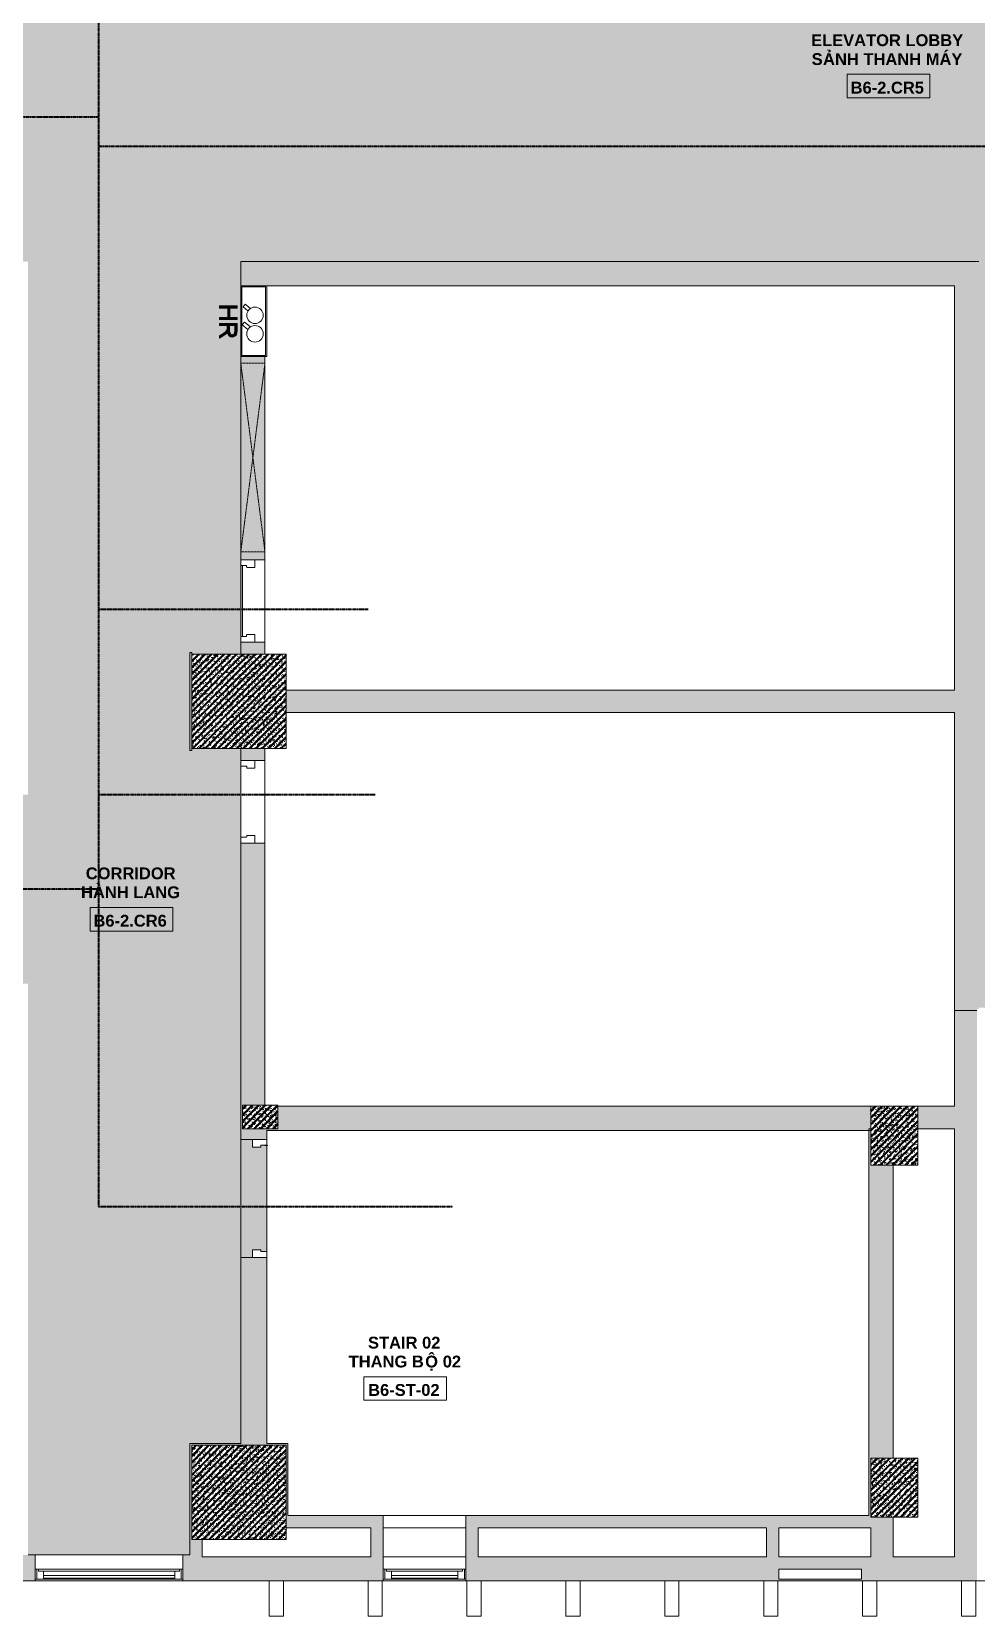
# Model space of a CAD drawing. Header units: millimetres. Extents: x -31340 to 17660, y 19597 to 75297.
# Drawn here: x -5145 to 2854, y 19597 to 33019 of the extents above; entities that cross this region are included whole.
import ezdxf

# ---------------------------------------------------------------- set-up
doc = ezdxf.new("R2010")
doc.units = ezdxf.units.MM
doc.linetypes.add('Dash', pattern=[6.35, 3.175, -3.175])
doc.linetypes.add('dash 1-1', pattern=[2, 1, -1])
for name, color, linetype, lineweight in [('A-AREA-IDEN', 2, 'Continuous', 9), ('A-DETL', 90, 'Continuous', 5), ('A-DOOR', 31, 'Continuous', 5), ('A-FLOR', 192, 'Continuous', 5), ('A-FLOR-PATT', 8, 'Continuous', 5), ('A-GLAZ', 151, 'Continuous', 5), ('A-GLAZ-CWMG', 51, 'Continuous', 5), ('A-GLAZ-HDLN', 1, 'Dash', 5), ('A-WALL', 113, 'Continuous', 5), ('A-WALL-PATT', 111, 'Continuous', 5), ('P-SANR-FIXT', 6, 'Continuous', 5), ('S-COLS', 52, 'Continuous', 5)]:
    doc.layers.add(name, color=color, linetype=linetype, lineweight=lineweight)
doc.styles.add('Arial_B', font='arialbd.ttf', dxfattribs={"height": 100})
doc.styles.add('Arial_B_1', font='arialbd.ttf', dxfattribs={"height": 100})
pattern_1 = [(50, (0, 0), (63.7639, -5.57885), [6.668, -73.343]), (355, (0, 0), (-12.33488, 66.86951), [5.334, -58.674]), (100.451, (5.314, -0.465), (51.43036, 61.29098), [5.667, -62.332]), (46.184, (0, 17.78), (94.87722, -14.71484), [10.001, -110.014]), (96.636, (7.91, 16.55), (83.09115, 86.5993), [8.5, -93.497]), (351.184, (0, 17.78), (83.09204, 86.59928), [8.001, -88.011]), (21, (8.89, 13.335), (53.06449, -35.79273), [6.667, -73.342]), (326, (8.89, 13.335), (21.63066, 64.46546), [5.334, -58.674]), (71.451, (13.31, 10.35), (74.69646, 28.67237), [5.667, -62.332]), (37.5, (0, 0), (1.080413, 29.594271), [1.676, -56.286, 1.676, -57.887, -58.896]), (37.5, (0, 0), (1.080413, 29.594271), [-117.526, 1.676, -57.22]), (7.5, (0, 0), (23.386368, 35.063507), [1.676, -32.283, 1.676, -54.953, -22.447]), (7.5, (0, 0), (23.386368, 35.063507), [-90.589, 1.676, -20.771]), (327.5, (-19.825, 0), (47.456567, -2.005468), [1.676, -20.549, 1.676, -67.666, -92.011]), (327.5, (-19.825, 0), (47.456567, -2.005468), [-91.567, 1.676, -90.335]), (317.5, (-28.715, 0), (51.84495, 8.89904), [1.676, -27.216, 1.676, -44.374, -65.342]), (317.5, (-28.715, 0), (51.84495, 8.89904), [-74.943, 1.676, -63.665]), (45, (0, 0), (-26.71591, 26.71591), []), (45, (0, 10.89), (-26.71591, 26.71591), [])]

# ---------------------------------------------------------------- blocks, each defined once
blk = doc.blocks.new('DP3-DF102 - DP3-DF102-9189611-2nd Traffic Floor Plan - Pedestrian')
at = {"layer": 'A-DOOR'}
for p, q in [((-497, 10), (-438, 10)), ((-435, 7), (-435, -57)), ((435, -57), (435, 7)), ((438, 10), (497, 10)), ((-453, -110), (-497, -110)), ((-450, -63), (-450, -107)), ((-438, -60), (-447, -60)), ((447, -60), (438, -60)), ((447, -94), (447, -113)), ((450, -94), (447, -94)), ((450, -94), (450, -63)), ((450, -108), (450, -94)), ((497, -110), (453, -110))]:
    blk.add_line(p, q, dxfattribs=at)
for centre, radius, start, end in [((-497, 7), 3, 90, 180), ((-497, 7), 3, 90, 180), ((-438, 7), 3, 0, 90), ((-438, 7), 3, 0, 90), ((438, 7), 3, 90, 180), ((438, 7), 3, 90, 180), ((497, 7), 3, 0, 90), ((497, 7), 3, 0, 90), ((-497, -107), 3, 179.9639, 270), ((-497, -107), 3, 179.9639, 218.5508), ((-497, -107), 3, 231.4131, 270), ((-453, -107), 3, 270, 360), ((-453, -107), 3, 270, 0), ((-447, -63), 3, 90, 180), ((-438, -57), 3, 270, 0), ((-438, -57), 3, 270, 0), ((438, -57), 3, 180, 270), ((438, -57), 3, 180, 270), ((447, -63), 3, 0, 90), ((450, -113), 3, 180, 69.3211), ((450, -113), 3, 238.6638, 311.9935), ((450, -113), 3, 238.6638, 311.9935), ((450, -113), 3, 238.6638, 311.9935), ((450, -113), 3, 238.6638, 311.9935), ((450, -113), 3, 238.6638, 311.9935), ((450, -113), 3, 238.6638, 311.9935), ((450, -113), 3, 238.6638, 311.9935), ((453, -107), 3, 180, 270), ((453, -107), 3, 180, 270), ((452, -108), 2.19, 183.0662, 239.0753), ((497, -107), 3, 270, 0.0361), ((497, -107), 3, 270, 308.5869), ((497, -107), 3, 321.4492, 0.0361)]:
    blk.add_arc(centre, radius, start, end, dxfattribs=at)
blk = doc.blocks.new('VGU_CLUSTER_W1A - W2A - W3A - W4 - W5C - W6 - VGU_CLUSTER_W4-8565465-2nd Traffic Floor Plan - Pedestrian')
at = {"layer": 'A-GLAZ', "lineweight": 9}
for p, q in [((-612, 95), (-625, 95)), ((-625, 12), (-612, 12)), ((-612, 95), (-612, 12)), ((-556, 95), (-612, 95)), ((-612, 12), (-612, 95)), ((-612, 12), (-597, 12)), ((-597, 12), (-597, 28)), ((-597, 28), (-556, 28)), ((-556, 28), (-556, 95)), ((556, 88), (-556, 88)), ((-556, 88), (-556, 63)), ((-556, 63), (556, 63)), ((612, 95), (556, 95)), ((556, 95), (556, 28)), ((556, 63), (556, 88)), ((556, 28), (597, 28)), ((597, 28), (597, 12)), ((597, 12), (612, 12)), ((612, 12), (612, 95)), ((625, 95), (612, 95)), ((612, 95), (612, 12)), ((612, 12), (625, 12))]:
    blk.add_line(p, q, dxfattribs=at)
at = {"layer": 'A-GLAZ'}
for p, q in [((-597, 12), (597, 12)), ((556, 95), (-556, 95)), ((-556, 28), (556, 28))]:
    blk.add_line(p, q, dxfattribs=at)
at = {"layer": 'A-GLAZ-HDLN'}
for p in [(-15, 12), (15, 12)]:
    blk.add_line(p, (0, 12), dxfattribs=at)
blk = doc.blocks.new('VGU_CLUSTER_W1A - W2A - W3A - W4 - W5C - W6 - VGU_CLUSTER_W3A-10233319-2nd Traffic Floor Plan - Pedestrian')
at = {"layer": 'A-GLAZ', "lineweight": 9}
for p, q in [((-337, 88), (-350, 88)), ((-350, 5), (-337, 5)), ((-337, 88), (-337, 5)), ((-281, 88), (-337, 88)), ((-337, 5), (-337, 88)), ((-337, 5), (-322, 5)), ((-322, 5), (-322, 21)), ((-322, 21), (-281, 21)), ((-281, 21), (-281, 88)), ((281, 81), (-281, 81)), ((-281, 81), (-281, 56)), ((-281, 56), (281, 56)), ((337, 88), (281, 88)), ((281, 88), (281, 21)), ((281, 56), (281, 81)), ((281, 21), (322, 21)), ((322, 21), (322, 5)), ((322, 5), (337, 5)), ((337, 5), (337, 88)), ((350, 88), (337, 88)), ((337, 88), (337, 5)), ((337, 5), (350, 5))]:
    blk.add_line(p, q, dxfattribs=at)
at = {"layer": 'A-GLAZ'}
for p, q in [((-322, 5), (322, 5)), ((281, 88), (-281, 88)), ((-281, 21), (281, 21))]:
    blk.add_line(p, q, dxfattribs=at)
at = {"layer": 'A-GLAZ-HDLN'}
for p in [(-34, 5), (34, 5)]:
    blk.add_line(p, (0, 5), dxfattribs=at)
blk = doc.blocks.new('VGU_CLUSTER_W1A - W2A - W3A - W4 - W5C - W6 - VGU_CLUSTER_W3A-V28-2nd Traffic Floor Plan - Pedestrian')
at = {"layer": 'A-GLAZ'}
for p, q in [((-350, 88), (350, 88)), ((-350, 5), (-350, 88)), ((350, 5), (-350, 5)), ((350, 88), (350, 5))]:
    blk.add_line(p, q, dxfattribs=at)
blk = doc.blocks.new('TWOG-LOUVER - Louver Window - 1600X1250-11406058-2nd Traffic Floor Plan - Pedestrian')
at = {"layer": 'A-GLAZ-HDLN'}
for p, q in [((800, 102.5), (-800, -102.5)), ((-800, 102.5), (800, -102.5)), ((-800, -102.5), (-800, 102.5)), ((-800, 102.5), (800, 102.5)), ((800, 102.5), (800, -102.5)), ((800, -102.5), (-800, -102.5))]:
    blk.add_line(p, q, dxfattribs=at)
blk = doc.blocks.new('HR AM TUONG 12 - HR-11245543-2nd Traffic Floor Plan - Pedestrian')
at = {"layer": 'P-SANR-FIXT'}
h = blk.add_hatch(color=256, dxfattribs=at)
h.paths.add_polyline_path([(106, 282), (88, 282), (88, 218), (65, 218), (55, 218), (46, 222), (36, 231), (21, 253), (3, 282), (-18, 282), (6, 242), (22, 222), (32, 215), (13, 210), (1, 201), (-7, 188), (-9, 175), (-8, 163), (-3, 153), (4, 144), (13, 138), (42, 134), (106, 134), (106, 218)])
h.paths.add_polyline_path([(88, 199), (88, 153), (42, 153), (26, 155), (17, 159), (11, 167), (9, 176), (13, 188), (26, 197), (46, 199), (65, 199)])
blk.add_hatch(color=256, dxfattribs=at).paths.add_polyline_path([(138, 282), (138, 134), (157, 134), (157, 194), (235, 194), (235, 134), (254, 134), (254, 282), (235, 282), (235, 213), (157, 213), (157, 282)])
at = {"layer": 'P-SANR-FIXT', "color": 7}
for p, q in [((3, 282), (-18, 282)), ((-18, 282), (6, 242)), ((22, 252), (3, 282)), ((106, 282), (88, 282)), ((88, 282), (88, 218)), ((106, 134), (106, 282)), ((157, 282), (138, 282)), ((138, 282), (138, 134)), ((157, 213), (157, 282)), ((254, 282), (235, 282)), ((235, 282), (235, 213)), ((254, 134), (254, 282)), ((-7, 189), (-9, 175)), ((-9, 175), (-8, 163)), ((-8, 163), (-3, 153)), ((1, 201), (-7, 189)), ((-3, 153), (4, 144)), ((13, 210), (1, 201)), ((4, 144), (13, 138)), ((6, 242), (21, 223)), ((9, 176), (13, 188)), ((11, 167), (9, 176)), ((17, 159), (11, 167)), ((32, 215), (13, 210)), ((13, 188), (25, 196)), ((13, 138), (42, 134)), ((27, 155), (17, 159)), ((21, 223), (32, 215)), ((36, 231), (22, 252)), ((25, 196), (46, 199)), ((42, 153), (27, 155)), ((46, 222), (36, 231)), ((88, 153), (42, 153)), ((42, 134), (106, 134)), ((55, 218), (46, 222)), ((46, 199), (88, 199)), ((65, 218), (55, 218)), ((88, 218), (65, 218)), ((88, 199), (88, 153)), ((138, 134), (157, 134)), ((235, 213), (157, 213)), ((157, 134), (157, 194)), ((157, 194), (235, 194)), ((235, 194), (235, 134)), ((235, 134), (254, 134)), ((-175, 102), (425, 102)), ((-175, -117), (-175, 102)), ((-175, 102), (-175, -117)), ((-165, -107), (-165, 93)), ((-165, 93), (415, 93)), ((54, 42), (95, 91)), ((76, 21), (118, 72)), ((118, 72), (95, 91)), ((212, 42), (246, 83)), ((233, 21), (269, 64)), ((269, 64), (246, 83)), ((415, 93), (415, -107)), ((425, 102), (425, -117)), ((425, -117), (425, 102)), ((-175, -117), (425, -117)), ((425, -117), (-175, -117)), ((415, -107), (-165, -107))]:
    blk.add_line(p, q, dxfattribs=at)
for centre in [(18, -18), (175, -18)]:
    blk.add_circle(centre, 70, dxfattribs=at)
blk = doc.blocks.new('DP4-D101 - DP4-D101-12537075-2nd Traffic Floor Plan - Pedestrian')
at = {"layer": 'A-DOOR'}
for p, q in [((-347, 18), (-288, 18)), ((-285, 14), (-285, -49)), ((285, -49), (285, 14)), ((288, 18), (347, 18)), ((-303, -102), (-347, -102)), ((-300, -56), (-300, -100)), ((-288, -53), (-297, -53)), ((297, -53), (288, -53)), ((300, -100), (300, -56)), ((347, -102), (303, -102))]:
    blk.add_line(p, q, dxfattribs=at)
for centre, start, end in [((-347, 14), 90, 180), ((-347, 14), 90, 180), ((-288, 14), 0, 90), ((-288, 14), 0, 90), ((288, 14), 90, 180), ((288, 14), 90, 180), ((347, 14), 0, 90), ((347, 14), 0, 90), ((-347, -100), 179.9639, 270), ((-347, -100), 179.9639, 218.5508), ((-347, -100), 231.4131, 270), ((-303, -100), 270, 0), ((-303, -100), 270, 360), ((-297, -56), 90, 180), ((-288, -49), 270, 0), ((-288, -49), 270, 0), ((288, -49), 180, 270), ((288, -49), 180, 270), ((297, -56), 0, 90), ((303, -100), 180, 270), ((303, -100), 180, 270), ((347, -100), 270, 0.0361), ((347, -100), 270, 308.5869), ((347, -100), 321.4492, 0.0361)]:
    blk.add_arc(centre, 3, start, end, dxfattribs=at)
blk = doc.blocks.new('DP4-D101 - DP4-D101-12537630-2nd Traffic Floor Plan - Pedestrian')
at = {"layer": 'A-DOOR'}
for p, q in [((-303, 102), (-347, 102)), ((-300, 56), (-300, 99)), ((-288, 52), (-297, 52)), ((-285, -15), (-285, 49)), ((285, 49), (285, -15)), ((297, 52), (288, 52)), ((300, 99), (300, 56)), ((347, 102), (303, 102)), ((-347, -18), (-288, -18)), ((288, -18), (347, -18))]:
    blk.add_line(p, q, dxfattribs=at)
for centre, start, end in [((-347, 99), 90, 180.0361), ((-347, 99), 141.4492, 180.0361), ((-347, 99), 90, 128.5869), ((-303, 99), 0, 90), ((-303, 99), 360, 90), ((-297, 56), 180, 270), ((-288, 49), 360, 90), ((-288, 49), 360, 90), ((288, 49), 90, 180), ((288, 49), 90, 180), ((297, 56), 270, 360), ((303, 99), 90, 180), ((303, 99), 90, 180), ((347, 99), 359.9639, 90), ((347, 99), 51.4131, 90), ((347, 99), 359.9639, 38.5508), ((-347, -15), 180, 270), ((-347, -15), 180, 270), ((-288, -15), 270, 360), ((-288, -15), 270, 360), ((288, -15), 180, 270), ((288, -15), 180, 270), ((347, -15), 270, 360), ((347, -15), 270, 0)]:
    blk.add_arc(centre, 3, start, end, dxfattribs=at)
blk = doc.blocks.new('Room Tag - Room Tag-8377849-2nd Traffic Floor Plan - Pedestrian')
at = {"layer": 'A-AREA-IDEN'}
for p, q in [((-7, -0.80625), (-7, -4.80625)), ((-7, -0.80625), (7, -0.80625)), ((7, -0.80625), (7, -4.80625)), ((-7, -4.80625), (7, -4.80625))]:
    blk.add_line(p, q, dxfattribs=at)

msp = doc.modelspace()

# ---------------------------------------------------------------- hatches: boundary and pattern name
at = {"layer": 'A-FLOR-PATT'}
h = msp.add_hatch(color=11, dxfattribs=at)
h.paths.add_polyline_path([(-5115, 20117), (-3805, 20117), (-3805, 21062), (-3375, 21062), (-3375, 22637), (-3272, 22637), (-3274, 22638), (-3275, 22640), (-3275, 22699), (-3274, 22701), (-3272, 22702), (-3208, 22702), (-3206, 22701), (-3205, 22699), (-3205, 22690), (-3204, 22688), (-3202, 22687), (-3158, 22687), (-3156, 22686), (-3155, 22684), (-3155, 22640), (-3156, 22638), (-3158, 22637), (-3155, 22637), (-3155, 23584), (-3171, 23584), (-3171, 23587), (-3202, 23587), (-3204, 23586), (-3205, 23584), (-3205, 23575), (-3206, 23573), (-3208, 23572), (-3272, 23572), (-3274, 23573), (-3275, 23575), (-3275, 23634), (-3274, 23636), (-3272, 23637), (-3375, 23637), (-3375, 26947), (-3790, 26947), (-3790, 26932), (-3805, 26932), (-3805, 27762), (-3790, 27762), (-3790, 27747), (-3375, 27747), (-3375, 27847), (-3372, 27847), (-3374, 27848), (-3375, 27850), (-3375, 27894), (-3374, 27896), (-3372, 27897), (-3360, 27897), (-3360, 28497), (-3372, 28497), (-3374, 28498), (-3375, 28500), (-3375, 28544), (-3374, 28546), (-3372, 28547), (-3375, 28547), (-3375, 31072), (2875, 31072), (2875, 24752), (3975, 24752), (3975, 24742), (5975, 24742), (5975, 24752), (6145, 24752), (6145, 31132), (6408, 31132), (6406, 31133), (6405, 31135), (6405, 31194), (6406, 31196), (6408, 31197), (6472, 31197), (6474, 31196), (6475, 31194), (6475, 31185), (6476, 31183), (6479, 31182), (6509, 31182), (6509, 31185), (6525, 31185), (6525, 32979), (6509, 32979), (6509, 32982), (6478, 32982), (6476, 32981), (6475, 32979), (6475, 32970), (6474, 32968), (6472, 32967), (6408, 32967), (6406, 32968), (6405, 32970), (6405, 33029), (6406, 33031), (6408, 33032), (6145, 33032), (6145, 34042), (-2975, 34042), (-2975, 33532), (-3805, 33532), (-3805, 54562), (-2975, 54562), (-2975, 54052), (-1290, 54052), (-1290, 54789), (-1292, 54787), (-1294, 54787), (-1295, 54788), (-1295, 54792), (-1293, 54793), (-1290, 54793), (-1290, 60432), (-1625, 60432), (-1625, 60532), (-1690, 60532), (-1690, 60602), (-1675, 60602), (-1675, 60636), (-1678, 60636), (-1677, 60657), (-1676, 60658), (-1672, 60657), (-1672, 60655), (-1673, 60653), (-1673, 60652), (-1290, 60652), (-1291, 66510), (-1292, 66509), (-1295, 66509), (-1295, 66510), (-1295, 66514), (-1293, 66515), (-1274, 66515), (-1274, 66512), (-1105, 66512), (-1105, 65972), (4458, 65973), (4457, 65974), (4458, 65977), (4458, 65977), (4462, 65977), (4463, 65975), (4463, 65972), (5957, 65972), (5958, 65977), (5959, 65978), (5963, 65977), (5963, 65974), (5962, 65973), (5962, 65972), (8558, 65973), (8557, 65974), (8558, 65977), (8558, 65977), (8562, 65977), (8563, 65975), (8563, 65972), (10057, 65972), (10058, 65977), (10059, 65978), (10063, 65977), (10063, 65974), (10062, 65973), (10062, 65972), (13510, 65972), (13510, 68712), (11640, 68712), (11640, 68812), (11575, 68812), (11575, 68882), (11590, 68882), (11590, 68917), (10693, 68917), (10693, 68916), (10690, 68916), (10690, 68882), (10705, 68882), (10705, 68812), (10640, 68812), (10640, 68712), (10320, 68712), (10320, 68815), (10319, 68813), (10317, 68812), (10258, 68812), (10256, 68813), (10255, 68815), (10255, 68879), (10256, 68881), (10258, 68882), (10267, 68882), (10269, 68883), (10270, 68885), (10270, 68916), (10267, 68916), (10267, 68927), (9370, 68927), (9370, 68885), (9371, 68883), (9373, 68882), (9382, 68882), (9384, 68881), (9385, 68879), (9385, 68815), (9384, 68813), (9382, 68812), (9323, 68812), (9321, 68813), (9320, 68815), (9320, 68712), (5545, 68712), (5545, 68815), (5544, 68813), (5542, 68812), (5483, 68812), (5481, 68813), (5480, 68815), (5480, 68879), (5481, 68881), (5483, 68882), (5492, 68882), (5494, 68883), (5495, 68885), (5495, 68927), (4698, 68927), (4698, 68916), (4695, 68916), (4695, 68885), (4696, 68883), (4698, 68882), (4707, 68882), (4709, 68881), (4710, 68879), (4710, 68815), (4709, 68813), (4707, 68812), (4648, 68812), (4646, 68813), (4645, 68815), (4645, 68712), (-1105, 68712), (-1105, 68312), (-1274, 68312), (-1274, 68309), (-1295, 68310), (-1296, 68310), (-1295, 68315), (-1292, 68315), (-1291, 68314), (-1290, 68314), (-1290, 68712), (-3375, 68712), (-3375, 71542), (-2875, 71542), (-2875, 71492), (-2860, 71492), (-2860, 71422), (-2925, 71422), (-2925, 71412), (-1925, 71412), (-1925, 71422), (-1990, 71422), (-1990, 71492), (-1975, 71492), (-1975, 71526), (-1978, 71526), (-1977, 71547), (-1976, 71548), (-1972, 71547), (-1972, 71544), (-1973, 71543), (-1973, 71542), (-1435, 71542), (-1435, 73062), (-1980, 73062), (-1980, 73132), (-1965, 73132), (-1965, 73182), (-1915, 73182), (-1915, 73192), (-2915, 73192), (-2915, 73182), (-2866, 73182), (-2868, 73184), (-2868, 73186), (-2867, 73187), (-2863, 73187), (-2862, 73185), (-2862, 73166), (-2865, 73166), (-2865, 73132), (-2850, 73132), (-2850, 73062), (-3375, 73062), (-3375, 73832), (-3805, 73832), (-3805, 74777), (-5175, 74777), (-5175, 73062), (-5470, 73062), (-5470, 73132), (-5455, 73132), (-5455, 73166), (-5458, 73166), (-5457, 73187), (-5456, 73188), (-5452, 73187), (-5452, 73184), (-5453, 73183), (-5453, 73182), (-5405, 73182), (-5405, 73192), (-6405, 73192), (-6405, 73182), (-6355, 73182), (-6355, 73132), (-6340, 73132), (-6340, 73062), (-6405, 73062), (-6405, 71542), (-5175, 71542), (-5175, 68702), (-5890, 68702), (-5890, 68712), (-7090, 68712), (-7090, 68702), (-8290, 68702), (-8290, 68712), (-9490, 68712), (-9490, 68702), (-10205, 68702), (-10205, 68712), (-11390, 68712), (-11390, 69677), (-11539, 69677), (-11537, 69675), (-11537, 69673), (-11538, 69672), (-11542, 69672), (-11543, 69674), (-11543, 69677), (-12830, 69677), (-12830, 68712), (-20045, 68712), (-20045, 69677), (-20224, 69677), (-20222, 69675), (-20222, 69673), (-20223, 69672), (-20227, 69672), (-20228, 69674), (-20228, 69677), (-21722, 69677), (-21722, 69672), (-21723, 69671), (-21727, 69672), (-21728, 69674), (-21727, 69676), (-21727, 69677), (-21905, 69677), (-21905, 68712), (-23495, 68712), (-23495, 70787), (-24439, 70787), (-24437, 70785), (-24437, 70783), (-24438, 70782), (-24442, 70782), (-24443, 70784), (-24443, 70803), (-24440, 70803), (-24440, 70837), (-24455, 70837), (-24455, 70907), (-24390, 70907), (-24390, 71002), (-25390, 71002), (-25390, 70907), (-25325, 70907), (-25325, 70837), (-25340, 70837), (-25340, 70787), (-26240, 70787), (-26240, 68707), (-26340, 68707), (-26340, 68642), (-26410, 68642), (-26410, 68657), (-26455, 68657), (-26455, 67760), (-26444, 67760), (-26444, 67757), (-26410, 67757), (-26410, 67772), (-26340, 67772), (-26340, 67707), (-26240, 67707), (-26240, 65357), (-26340, 65357), (-26340, 65292), (-26406, 65292), (-26406, 65307), (-26455, 65307), (-26455, 64410), (-26444, 64410), (-26444, 64407), (-26406, 64407), (-26406, 64422), (-26340, 64422), (-26340, 64357), (-26240, 64357), (-26240, 64037), (-26340, 64037), (-26340, 63972), (-26410, 63972), (-26410, 63987), (-26444, 63987), (-26444, 63984), (-26455, 63984), (-26455, 63087), (-26410, 63087), (-26410, 63102), (-26340, 63102), (-26340, 63037), (-26240, 63037), (-26240, 60552), (-26056, 60552), (-26058, 60554), (-26058, 60556), (-26057, 60557), (-26053, 60557), (-26052, 60555), (-26052, 60536), (-26055, 60536), (-26055, 60502), (-26040, 60502), (-26040, 60432), (-26240, 60432), (-26240, 58657), (-26340, 58657), (-26340, 58592), (-26410, 58592), (-26410, 58607), (-26455, 58607), (-26455, 57710), (-26444, 57710), (-26444, 57707), (-26410, 57707), (-26410, 57722), (-26340, 57722), (-26340, 57657), (-26240, 57657), (-26240, 55307), (-26340, 55307), (-26340, 55242), (-26410, 55242), (-26410, 55257), (-26455, 55257), (-26455, 54360), (-26444, 54360), (-26444, 54357), (-26410, 54357), (-26410, 54372), (-26340, 54372), (-26340, 54307), (-26240, 54307), (-26240, 53987), (-26340, 53987), (-26340, 53922), (-26410, 53922), (-26410, 53937), (-26444, 53937), (-26444, 53934), (-26455, 53934), (-26455, 53037), (-26410, 53037), (-26410, 53052), (-26340, 53052), (-26340, 52987), (-26240, 52987), (-26240, 48607), (-26340, 48607), (-26340, 48542), (-26410, 48542), (-26410, 48557), (-26455, 48557), (-26455, 47660), (-26444, 47660), (-26444, 47657), (-26410, 47657), (-26410, 47672), (-26340, 47672), (-26340, 47607), (-26240, 47607), (-26240, 47287), (-26340, 47287), (-26340, 47222), (-26410, 47222), (-26410, 47237), (-26444, 47237), (-26444, 47234), (-26455, 47234), (-26455, 46337), (-26410, 46337), (-26410, 46352), (-26340, 46352), (-26340, 46287), (-26240, 46287), (-26240, 41907), (-26340, 41907), (-26340, 41842), (-26410, 41842), (-26410, 41857), (-26455, 41857), (-26455, 40960), (-26444, 40960), (-26444, 40957), (-26410, 40957), (-26410, 40972), (-26340, 40972), (-26340, 40907), (-26240, 40907), (-26240, 40587), (-26340, 40587), (-26340, 40522), (-26410, 40522), (-26410, 40537), (-26444, 40537), (-26444, 40534), (-26455, 40534), (-26455, 39637), (-26410, 39637), (-26410, 39652), (-26340, 39652), (-26340, 39587), (-26240, 39587), (-26240, 35207), (-26340, 35207), (-26340, 35142), (-26410, 35142), (-26410, 35157), (-26455, 35157), (-26455, 34260), (-26444, 34260), (-26444, 34257), (-26410, 34257), (-26410, 34272), (-26340, 34272), (-26340, 34207), (-26240, 34207), (-26240, 33887), (-26340, 33887), (-26340, 33822), (-26410, 33822), (-26410, 33837), (-26444, 33837), (-26444, 33834), (-26455, 33834), (-26455, 32937), (-26410, 32937), (-26410, 32952), (-26340, 32952), (-26340, 32887), (-26240, 32887), (-26240, 28507), (-26340, 28507), (-26340, 28442), (-26410, 28442), (-26410, 28457), (-26455, 28457), (-26455, 27560), (-26444, 27560), (-26444, 27557), (-26410, 27557), (-26410, 27572), (-26340, 27572), (-26340, 27507), (-26240, 27507), (-26240, 27187), (-26340, 27187), (-26340, 27122), (-26410, 27122), (-26410, 27137), (-26444, 27137), (-26444, 27134), (-26455, 27134), (-26455, 26237), (-26410, 26237), (-26410, 26252), (-26340, 26252), (-26340, 26187), (-26240, 26187), (-26240, 24107), (-25355, 24107), (-25355, 24007), (-25290, 24007), (-25290, 23937), (-25305, 23937), (-25305, 23891), (-24408, 23891), (-24408, 23903), (-24405, 23903), (-24405, 23937), (-24420, 23937), (-24420, 24007), (-24355, 24007), (-24355, 24107), (-24105, 24107), (-24105, 31072), (-23275, 31072), (-23275, 30077), (-23126, 30077), (-23128, 30079), (-23128, 30081), (-23127, 30082), (-23123, 30082), (-23122, 30080), (-23122, 30077), (-21628, 30078), (-21627, 30082), (-21626, 30083), (-21622, 30082), (-21622, 30079), (-21623, 30078), (-21623, 30077), (-21475, 30077), (-21475, 31072), (-12095, 31072), (-12095, 30077), (-11947, 30078), (-11948, 30079), (-11947, 30082), (-11947, 30082), (-11943, 30082), (-11942, 30080), (-11942, 30077), (-10448, 30077), (-10447, 30082), (-10446, 30083), (-10442, 30082), (-10442, 30079), (-10443, 30078), (-10443, 30077), (-10295, 30077), (-10295, 31072), (-6625, 31072), (-6625, 31352), (-6525, 31352), (-6525, 31417), (-6455, 31417), (-6455, 31402), (-6421, 31402), (-6421, 31405), (-6400, 31404), (-6399, 31404), (-6400, 31399), (-6402, 31399), (-6404, 31400), (-6405, 31400), (-6405, 31072), (-5175, 31072), (-5175, 26557), (-6920, 26557), (-6920, 24957), (-5175, 24957), (-5175, 20117)])
h.paths.add_polyline_path([(-3158, 23587), (-3155, 23587), (-3155, 23588), (-3155, 23637), (-3158, 23637), (-3156, 23636), (-3155, 23634), (-3155, 23589), (-3156, 23588), (-3158, 23587)])
h.paths.add_polyline_path([(-3555, 30424), (-3555, 30445), (-3515, 30471), (-3504, 30478), (-3494, 30488), (-3491, 30497), (-3490, 30507), (-3490, 30530), (-3555, 30530), (-3555, 30548), (-3407, 30548), (-3407, 30484), (-3411, 30455), (-3416, 30446), (-3425, 30439), (-3436, 30434), (-3448, 30433), (-3462, 30435), (-3474, 30443), (-3483, 30455), (-3488, 30474), (-3496, 30463), (-3515, 30448), (-3520, 30445)])
h.paths.add_polyline_path([(-3448, 30451), (-3438, 30454), (-3432, 30459), (-3427, 30469), (-3425, 30484), (-3425, 30530), (-3471, 30530), (-3471, 30488), (-3469, 30467), (-3461, 30455), (-3454, 30453)])
h.paths.add_polyline_path([(-3407, 30580), (-3555, 30580), (-3555, 30599), (-3485, 30599), (-3485, 30677), (-3555, 30677), (-3555, 30696), (-3407, 30696), (-3407, 30677), (-3467, 30677), (-3467, 30599), (-3407, 30599)])
h.paths.add_polyline_path([(6522, 31132), (6525, 31132), (6525, 31134), (6525, 31133)])
h.paths.add_polyline_path([(6525, 31179), (6525, 31182), (6524, 31182), (6522, 31182), (6524, 31181), (6525, 31179)])
h.paths.add_polyline_path([(6524, 32982), (6525, 32983), (6525, 32984), (6524, 32983), (6522, 32982)])
h.paths.add_polyline_path([(6525, 33029), (6525, 33032), (6522, 33032), (6524, 33031)])
h.paths.add_polyline_path([(-6455, 33187), (-6525, 33187), (-6525, 33252), (-6625, 33252), (-6625, 33532), (-10605, 33532), (-10605, 35747), (-23275, 35747), (-23275, 33532), (-24105, 33532), (-24105, 34362), (-23495, 34362), (-23495, 35747), (-24105, 35747), (-24105, 35967), (-21905, 35967), (-21905, 61417), (-23275, 61417), (-23275, 60432), (-24270, 60432), (-24270, 60502), (-24255, 60502), (-24255, 60536), (-24258, 60536), (-24257, 60557), (-24256, 60558), (-24252, 60557), (-24252, 60555), (-24253, 60553), (-24253, 60552), (-24105, 60552), (-24105, 61637), (-21905, 61637), (-21905, 66412), (-5175, 66412), (-5175, 60652), (-3805, 60652), (-3805, 61262), (-2975, 61262), (-2975, 60652), (-2575, 60652), (-2575, 60602), (-2560, 60602), (-2560, 60532), (-2625, 60532), (-2625, 60432), (-5175, 60432), (-5175, 33532), (-6405, 33532), (-6405, 33203), (-6403, 33205), (-6401, 33205), (-6400, 33204), (-6400, 33200), (-6402, 33199), (-6421, 33199), (-6421, 33202), (-6455, 33202), (-6455, 33199)])
h.paths.add_polyline_path([(-16490, 33532), (-17305, 33532), (-17305, 34362), (-16475, 34362), (-16475, 33532)])
h.paths.add_polyline_path([(-23290, 40332), (-24105, 40332), (-24105, 41162), (-23275, 41162), (-23275, 40332)])
h.paths.add_polyline_path([(-3985, 46554), (-3985, 46575), (-3945, 46601), (-3934, 46608), (-3924, 46618), (-3921, 46627), (-3920, 46637), (-3920, 46660), (-3985, 46660), (-3985, 46678), (-3837, 46678), (-3837, 46614), (-3841, 46585), (-3846, 46576), (-3855, 46569), (-3866, 46564), (-3878, 46563), (-3892, 46565), (-3904, 46573), (-3913, 46585), (-3918, 46604), (-3926, 46593), (-3945, 46578), (-3950, 46575)])
h.paths.add_polyline_path([(-3878, 46581), (-3869, 46583), (-3862, 46589), (-3857, 46599), (-3855, 46618), (-3855, 46660), (-3902, 46660), (-3901, 46614), (-3899, 46597), (-3891, 46585), (-3884, 46583)])
h.paths.add_polyline_path([(-3837, 46710), (-3985, 46710), (-3985, 46729), (-3915, 46729), (-3915, 46807), (-3985, 46807), (-3985, 46826), (-3837, 46826), (-3837, 46807), (-3897, 46807), (-3897, 46729), (-3837, 46729)])
h.paths.add_polyline_path([(-23290, 47032), (-24105, 47032), (-24105, 47862), (-23275, 47862), (-23275, 47032)])
h.paths.add_polyline_path([(-24105, 53732), (-24105, 54562), (-23275, 54562), (-23275, 53732), (-24090, 53732)])
h.paths.add_polyline_path([(-3790, 65882), (-3805, 65882), (-3805, 66412), (-2975, 66412), (-2975, 65882), (-3349, 65882)])
h.paths.add_polyline_path([(-24083, 65882), (-24105, 65882), (-24105, 66412), (-23275, 66412), (-23275, 65882), (-23495, 65882)])
h.paths.add_polyline_path([(6160, 67532), (6145, 67532), (6145, 68347), (6975, 68347), (6975, 67532), (6960, 67532)])
h.paths.add_polyline_path([(-2833, 68532), (-2851, 68532), (-2851, 68680), (-2787, 68680), (-2758, 68676), (-2748, 68670), (-2742, 68662), (-2737, 68651), (-2736, 68639), (-2738, 68625), (-2746, 68613), (-2758, 68604), (-2777, 68599), (-2766, 68591), (-2751, 68572), (-2727, 68532), (-2748, 68532), (-2771, 68568), (-2781, 68583), (-2791, 68593), (-2800, 68596), (-2810, 68597), (-2833, 68597), (-2833, 68596)])
h.paths.add_polyline_path([(-2883, 68532), (-2902, 68532), (-2902, 68602), (-2980, 68602), (-2980, 68532), (-2999, 68532), (-2999, 68680), (-2980, 68680), (-2980, 68620), (-2902, 68620), (-2902, 68680), (-2883, 68680), (-2883, 68597)])
h.paths.add_polyline_path([(-2833, 68615), (-2787, 68616), (-2770, 68618), (-2758, 68626), (-2754, 68639), (-2756, 68648), (-2762, 68655), (-2772, 68660), (-2791, 68662), (-2833, 68662)])
h.paths.add_polyline_path([(4745, 68932), (6145, 68932), (6145, 71422), (5545, 71422), (5545, 71525), (5544, 71523), (5542, 71522), (5483, 71522), (5481, 71523), (5480, 71525), (5480, 71589), (5481, 71591), (5483, 71592), (5492, 71592), (5494, 71593), (5495, 71595), (5495, 71639), (5496, 71641), (5498, 71642), (5542, 71642), (5544, 71641), (5545, 71639), (5545, 71642), (6145, 71642), (6145, 74777), (4545, 74777), (4545, 71642), (4645, 71642), (4645, 71639), (4646, 71641), (4648, 71642), (4692, 71642), (4694, 71640), (4695, 71640), (4694, 71642), (4692, 71644), (4692, 71646), (4693, 71647), (4697, 71647), (4698, 71645), (4698, 71626), (4695, 71626), (4695, 71595), (4696, 71593), (4698, 71592), (4707, 71592), (4709, 71591), (4710, 71589), (4710, 71525), (4709, 71523), (4707, 71522), (4648, 71522), (4646, 71523), (4645, 71525), (4645, 71422), (4545, 71422), (4545, 68932), (4694, 68932), (4692, 68934), (4692, 68936), (4693, 68937), (4697, 68937), (4698, 68935), (4698, 68932)])
h.paths.add_polyline_path([(6085, 69102), (5585, 69102), (5585, 71102), (6085, 71102), (6085, 70217)])
h.paths.add_polyline_path([(5901, 71817), (5585, 71817), (5585, 73817), (6085, 73817), (6085, 71817)])
at = {"layer": 'A-WALL-PATT'}
for points in [[(2670, 30867), (2670, 31072), (-3375, 31072), (-3375, 30867), (-1037, 30867)], [(2670, 24727), (2860, 24727), (2860, 24742), (2875, 24742), (2875, 31072), (2670, 31072), (2670, 24742)], [(-3790, 27762), (-3805, 27762), (-3805, 26932), (-3790, 26932)], [(-1037, 27252), (2670, 27252), (2670, 27442), (-2990, 27442), (-2990, 27252)], [(2670, 19897), (2860, 19897), (2860, 24727), (2670, 24727), (2670, 20102)], [(1960, 23712), (1960, 23917), (-3060, 23917), (-3060, 23727), (-3360, 23727), (-3360, 23917), (-3375, 23917), (-3375, 23712), (-1037, 23712)], [(2670, 23727), (2670, 23917), (2360, 23917), (2360, 23727)], [(1960, 23727), (1945, 23727), (1945, 23417), (1960, 23417)], [(1945, 20937), (2150, 20937), (2150, 23417), (1945, 23417), (1945, 20962)], [(-2975, 21047), (-2975, 21062), (-3805, 21062), (-3805, 21047), (-2990, 21047)], [(-3805, 20247), (-3790, 20247), (-3790, 21047), (-3805, 21047), (-3805, 20962)], [(-2975, 20347), (-2975, 21047), (-2990, 21047), (-2990, 20347)], [(1960, 20937), (1945, 20937), (1945, 20452), (1960, 20452)], [(-2168, 20347), (-2273, 20347), (-2273, 20102), (-2168, 20102)], [(-1363, 20347), (-1468, 20347), (-1468, 20102), (-1363, 20102)], [(1182, 20347), (1077, 20347), (1077, 20102), (1182, 20102)], [(2150, 20347), (1960, 20347), (1960, 20102), (2150, 20102)], [(-3805, 19897), (-3700, 19897), (-3700, 20247), (-3805, 20247), (-3805, 20102)]]:
    msp.add_hatch(color=256, dxfattribs=at).paths.add_polyline_path(points)
h = msp.add_hatch(color=256, dxfattribs=at)
h.paths.add_polyline_path([(-3360, 23917), (-3360, 23927), (-3170, 23927), (-3170, 26147), (-3375, 26147), (-3375, 23917)])
h.paths.add_polyline_path([(-3170, 26847), (-3170, 26947), (-3375, 26947), (-3375, 26847), (-3349, 26847)])
h.paths.add_polyline_path([(-3349, 27747), (-3170, 27747), (-3170, 27847), (-3375, 27847), (-3375, 27747)])
h.paths.add_polyline_path([(-3170, 28547), (-3170, 30267), (-3375, 30267), (-3375, 28547), (-3349, 28547)])
h = msp.add_hatch(color=256, dxfattribs=at)
h.paths.add_polyline_path([(-3349, 21062), (-3155, 21062), (-3155, 22637), (-3375, 22637), (-3375, 21062)])
h.paths.add_polyline_path([(-3349, 23637), (-3155, 23637), (-3155, 23712), (-3375, 23712), (-3375, 23637)])
h = msp.add_hatch(color=256, dxfattribs=at)
h.paths.add_polyline_path([(-1037, 20347), (2150, 20347), (2150, 20437), (1960, 20437), (1960, 20452), (-1468, 20452), (-1468, 20347), (-1363, 20347)])
h.paths.add_polyline_path([(-2273, 20347), (-2168, 20347), (-2168, 20452), (-2975, 20452), (-2975, 20347)])
h = msp.add_hatch(color=256, dxfattribs=at)
h.paths.add_polyline_path([(-3865, 19897), (-3805, 19897), (-3805, 20117), (-3865, 20117)])
h.paths.add_polyline_path([(-8111, 19897), (-8111, 20117), (-9535, 20117), (-9535, 19897), (-9130, 19897)])
h.paths.add_polyline_path([(-5175, 19897), (-5115, 19897), (-5115, 20117), (-5551, 20117), (-5551, 19897), (-5395, 19897)])
h = msp.add_hatch(color=256, dxfattribs=at)
h.paths.add_polyline_path([(2670, 19897), (2670, 20102), (-1468, 20102), (-1468, 19897), (2432, 19897)])
h.paths.add_polyline_path([(-2273, 19897), (-2168, 19897), (-2168, 20102), (-3700, 20102), (-3700, 19897), (-3349, 19897)])
h.paths.add_polyline_path([(1251, 19912), (1182, 19912), (1182, 19995), (1882, 19995), (1882, 19912), (1276, 19912)])
at = {"layer": 'S-COLS'}
h = msp.add_hatch(dxfattribs=at)
h.set_pattern_fill('FP_1', color=256, style=0, pattern_type=2)
h.set_pattern_definition(pattern_1)
h.paths.add_polyline_path([(-3170, 26947), (-2990, 26947), (-2990, 27747), (-3790, 27747), (-3790, 26947), (-3349, 26947)])
h = msp.add_hatch(dxfattribs=at)
h.set_pattern_fill('FP_1', color=256, style=0, pattern_type=2)
h.set_pattern_definition(pattern_1)
h.paths.add_polyline_path([(-3060, 23727), (-3060, 23927), (-3360, 23927), (-3360, 23727), (-3349, 23727)])
h = msp.add_hatch(dxfattribs=at)
h.set_pattern_fill('FP_1', color=256, style=0, pattern_type=2)
h.set_pattern_definition(pattern_1)
h.paths.add_polyline_path([(2360, 23917), (1960, 23917), (1960, 23417), (2360, 23417)])
h = msp.add_hatch(dxfattribs=at)
h.set_pattern_fill('FP_1', color=256, style=0, pattern_type=2)
h.set_pattern_definition(pattern_1)
h.paths.add_polyline_path([(-3790, 20247), (-2990, 20247), (-2990, 21047), (-3790, 21047), (-3790, 20962)])
h = msp.add_hatch(dxfattribs=at)
h.set_pattern_fill('FP_1', color=256, style=0, pattern_type=2)
h.set_pattern_definition(pattern_1)
h.paths.add_polyline_path([(2360, 20437), (2360, 20937), (1960, 20937), (1960, 20437), (2150, 20437)])

# ---------------------------------------------------------------- linework, layer by layer
at = {"layer": 'A-DETL', "linetype": 'dash 1-1', "lineweight": 40}
for p, q in [((-4578, 55240), (-4578, 23067)), ((-25140, 32299), (-4578, 32299)), ((12422, 32047), (-4578, 32047)), ((-4578, 28127), (-2294, 28127)), ((-4578, 26557), (-2236, 26557)), ((-4578, 25757), (-6005, 25757)), ((-4578, 23067), (-1578, 23067))]:
    msp.add_line(p, q, dxfattribs=at)
at = {"layer": 'A-FLOR'}
for p, q in [((-3360, 27897), (-3360, 28497)), ((-3155, 23634), (-3155, 23637)), ((-3155, 23588), (-3155, 23590)), ((-3155, 22684), (-3155, 23584)), ((-3155, 22637), (-3155, 22640))]:
    msp.add_line(p, q, dxfattribs=at)
at = {"layer": 'A-GLAZ-CWMG'}
for p, q in [((-3014, 19897), (-3134, 19897)), ((-3134, 19897), (-3134, 19597)), ((-3014, 19597), (-3014, 19897)), ((-2176, 19897), (-2296, 19897)), ((-2296, 19897), (-2296, 19597)), ((-2176, 19597), (-2176, 19897)), ((-1339, 19897), (-1459, 19897)), ((-1459, 19897), (-1459, 19597)), ((-1339, 19597), (-1339, 19897)), ((-501, 19897), (-621, 19897)), ((-621, 19897), (-621, 19597)), ((-501, 19597), (-501, 19897)), ((336, 19897), (216, 19897)), ((216, 19897), (216, 19597)), ((336, 19597), (336, 19897)), ((1174, 19897), (1054, 19897)), ((1054, 19897), (1054, 19597)), ((1174, 19597), (1174, 19897)), ((2011, 19897), (1891, 19897)), ((1891, 19897), (1891, 19597)), ((2011, 19597), (2011, 19897)), ((2849, 19897), (2729, 19897)), ((2729, 19897), (2729, 19597)), ((2849, 19597), (2849, 19897)), ((-3134, 19597), (-3014, 19597)), ((-2296, 19597), (-2176, 19597)), ((-1459, 19597), (-1339, 19597)), ((-621, 19597), (-501, 19597)), ((216, 19597), (336, 19597)), ((1054, 19597), (1174, 19597)), ((1891, 19597), (2011, 19597)), ((2729, 19597), (2849, 19597))]:
    msp.add_line(p, q, dxfattribs=at)
at = {"layer": 'A-WALL', "lineweight": 15}
for p, q in [((2875, 31072), (-3375, 31072)), ((-3375, 31072), (-3375, 30867)), ((-3155, 30867), (2670, 30867)), ((2670, 30867), (2670, 27442)), ((-3375, 30267), (-3375, 28547)), ((-3170, 28547), (-3170, 30267)), ((-3375, 28547), (-3170, 28547)), ((-3375, 27847), (-3375, 27747)), ((-3170, 27847), (-3375, 27847)), ((-3170, 27747), (-3170, 27847)), ((-3805, 27762), (-3805, 26932)), ((-3790, 27762), (-3805, 27762)), ((-3790, 26932), (-3790, 27762)), ((2670, 27442), (-2990, 27442)), ((-2990, 27442), (-2990, 27252)), ((-2990, 27252), (2670, 27252)), ((2670, 27252), (2670, 23917)), ((-3805, 26932), (-3790, 26932)), ((-3375, 26947), (-3375, 26847)), ((-3375, 26847), (-3170, 26847)), ((-3170, 26847), (-3170, 26947)), ((-3375, 26147), (-3375, 23637)), ((-3170, 26147), (-3375, 26147)), ((-3170, 23927), (-3170, 26147)), ((2670, 24727), (2860, 24727)), ((1960, 23917), (-3060, 23917)), ((1960, 23712), (1960, 23917)), ((2670, 23917), (2360, 23917)), ((2360, 23917), (2360, 23727)), ((-3375, 23637), (-3155, 23637)), ((-3155, 23712), (1960, 23712)), ((-3155, 23637), (-3155, 23712)), ((1960, 23727), (1945, 23727)), ((1945, 23727), (1945, 20452)), ((1960, 23417), (1960, 23727)), ((2360, 23727), (2670, 23727)), ((2670, 23727), (2670, 20102)), ((2150, 23417), (1960, 23417)), ((2150, 20937), (2150, 23417)), ((-3375, 22637), (-3375, 21062)), ((-3155, 22637), (-3375, 22637)), ((-3155, 21062), (-3155, 22637)), ((-3375, 21062), (-3805, 21062)), ((-3805, 21062), (-3805, 20117)), ((-3790, 21047), (-2990, 21047)), ((-3790, 20247), (-3790, 21047)), ((-2975, 21062), (-3155, 21062)), ((-2990, 21047), (-2990, 20347)), ((-2975, 20452), (-2975, 21062)), ((1960, 20452), (1960, 20937)), ((1960, 20937), (2150, 20937)), ((-2168, 20452), (-2975, 20452)), ((-2168, 19897), (-2168, 20452)), ((1945, 20452), (-1468, 20452)), ((-1468, 20452), (-1468, 19897)), ((1960, 20452), (1960, 20452)), ((2150, 20102), (2150, 20437)), ((-2990, 20347), (-2273, 20347)), ((-2273, 20347), (-2273, 20102)), ((-1363, 20347), (1077, 20347)), ((-1363, 20102), (-1363, 20347)), ((1077, 20347), (1077, 20102)), ((1182, 20347), (1960, 20347)), ((1182, 20102), (1182, 20347)), ((1960, 20347), (1960, 20102)), ((-3700, 20247), (-3790, 20247)), ((-3700, 20102), (-3700, 20247)), ((-5115, 20117), (-5175, 20117)), ((-5115, 19897), (-5115, 20117)), ((-3865, 19897), (-3865, 20117)), ((-3865, 20117), (-3805, 20117)), ((-2273, 20102), (-3700, 20102)), ((1077, 20102), (-1363, 20102)), ((1960, 20102), (1182, 20102)), ((2670, 20102), (2150, 20102)), ((-5115, 19897), (-5655, 19897)), ((-3865, 19897), (-2168, 19897)), ((-1468, 19897), (7045, 19897))]:
    msp.add_line(p, q, dxfattribs=at)
at = {"layer": 'A-WALL'}
for p, q in [((-3375, 28544), (-3375, 28547)), ((-3375, 27894), (-3375, 28500)), ((-3170, 28547), (-3170, 27847)), ((-3375, 27847), (-3375, 27850)), ((-3375, 26844), (-3375, 26847)), ((-3170, 26847), (-3170, 26147)), ((-3375, 26194), (-3375, 26800)), ((-3375, 26147), (-3375, 26150)), ((-3375, 22637), (-3375, 23637)), ((-3155, 23637), (-3155, 23634)), ((-3155, 23590), (-3155, 23588)), ((-3155, 23584), (-3155, 22684)), ((-3155, 22640), (-3155, 22637)), ((-2168, 20452), (-1468, 20452)), ((-1468, 20347), (-2168, 20347)), ((-5115, 20117), (-3865, 20117)), ((-2168, 20102), (-1468, 20102)), ((-3865, 19897), (-5115, 19897)), ((-1468, 19897), (-2168, 19897))]:
    msp.add_line(p, q, dxfattribs=at)
at = {"layer": 'S-COLS', "lineweight": 15}
for p, q in [((-3375, 27747), (-3790, 27747)), ((-3790, 27747), (-3790, 26947)), ((-3170, 27747), (-3375, 27747)), ((-2990, 27747), (-3170, 27747)), ((-2990, 26947), (-2990, 27747)), ((-3790, 26947), (-3375, 26947)), ((-3375, 26947), (-3170, 26947)), ((-3170, 26947), (-2990, 26947)), ((-3170, 23927), (-3360, 23927)), ((-3360, 23927), (-3360, 23917)), ((-3360, 23917), (-3360, 23727)), ((-3060, 23927), (-3170, 23927)), ((-3060, 23917), (-3060, 23927)), ((-3060, 23727), (-3060, 23917)), ((2360, 23917), (1960, 23917)), ((1960, 23917), (1960, 23417)), ((2360, 23417), (2360, 23917)), ((-3360, 23727), (-3060, 23727)), ((1960, 23417), (2360, 23417)), ((-2990, 21047), (-3790, 21047)), ((-3790, 21047), (-3790, 20247)), ((-2990, 20247), (-2990, 21047)), ((2360, 20937), (1960, 20937)), ((1960, 20937), (1960, 20452)), ((2360, 20437), (2360, 20937)), ((1960, 20452), (1960, 20437)), ((1960, 20437), (2150, 20437)), ((2150, 20437), (2360, 20437)), ((-3790, 20247), (-2990, 20247))]:
    msp.add_line(p, q, dxfattribs=at)

# ---------------------------------------------------------------- block references
at = {"layer": 'A-AREA-IDEN', "xscale": 49.99999999999998, "yscale": 49.99999999999998, "zscale": 49.99999999999998}
for p in [(2111, 32699), (-4300, 25642), (-1981, 21667)]:
    msp.add_blockref('Room Tag - Room Tag-8377849-2nd Traffic Floor Plan - Pedestrian', p, dxfattribs=at)
at = {"layer": 'A-DOOR'}
for name, p, rotation in [('DP4-D101 - DP4-D101-12537075-2nd Traffic Floor Plan - Pedestrian', (-3272, 28197), 269.9999999999999), ('DP4-D101 - DP4-D101-12537630-2nd Traffic Floor Plan - Pedestrian', (-3272, 26497), 89.99999999999991), ('DP3-DF102 - DP3-DF102-9189611-2nd Traffic Floor Plan - Pedestrian', (-3265, 23137), 89.99999999999991)]:
    msp.add_blockref(name, p, dxfattribs=dict(at, rotation=rotation))
at = {"layer": 'A-GLAZ'}
for name, p, rotation in [('TWOG-LOUVER - Louver Window - 1600X1250-11406058-2nd Traffic Floor Plan - Pedestrian', (-3272, 29412), 269.9999999999999), ('VGU_CLUSTER_W1A - W2A - W3A - W4 - W5C - W6 - VGU_CLUSTER_W4-8565465-2nd Traffic Floor Plan - Pedestrian', (-4490, 20007), 180), ('VGU_CLUSTER_W1A - W2A - W3A - W4 - W5C - W6 - VGU_CLUSTER_W3A-10233319-2nd Traffic Floor Plan - Pedestrian', (-1818, 20000), 180), ('VGU_CLUSTER_W1A - W2A - W3A - W4 - W5C - W6 - VGU_CLUSTER_W3A-V28-2nd Traffic Floor Plan - Pedestrian', (1532, 20000), 180)]:
    msp.add_blockref(name, p, dxfattribs=dict(at, rotation=rotation))
at = {"layer": 'P-SANR-FIXT', "color": 7, "rotation": 89.99999999999991}
msp.add_blockref('HR AM TUONG 12 - HR-11245543-2nd Traffic Floor Plan - Pedestrian', (-3272, 30442), dxfattribs=at)

# ---------------------------------------------------------------- texts
at = {"layer": 'A-AREA-IDEN', "char_height": 100, "attachment_point": 1}
for s, insert, width, style in [('ELEVATOR LOBBY', (1455, 32997), 1587.34, 'Arial_B'), ('\\fArial|b1|i0|c0|p34|;S', (1460, 32837), 116.24, 'Arial_B'), ('\\fArial|b1|i0|c254|p34|;Ả', (1556, 32837), 124.26, 'Arial_B_1'), ('NH THANH MÁY', (1658, 32837), 1334.81, 'Arial_B'), ('B6-2.CR5', (1790, 32595), 765.61, 'Arial_B'), ('CORRIDOR', (-4687, 25940), 933.97, 'Arial_B'), ('HÀNH LANG', (-4727, 25780), 1030.17, 'Arial_B'), ('B6-2.CR6', (-4622, 25539), 765.61, 'Arial_B'), ('STAIR 02', (-2297, 21965), 761.6, 'Arial_B'), ('THANG B', (-2461, 21805), 785.65, 'Arial_B'), ('\\fArial|b1|i0|c254|p34|;Ộ', (-1813, 21805), 132.28, 'Arial_B_1'), (' 02', (-1703, 21805), 240.51, 'Arial_B'), ('B6-ST-02', (-2296, 21564), 749.58, 'Arial_B')]:
    msp.add_mtext(s, dxfattribs=dict(at, insert=insert, width=width, style=style))

doc.saveas('drawing.dxf')
